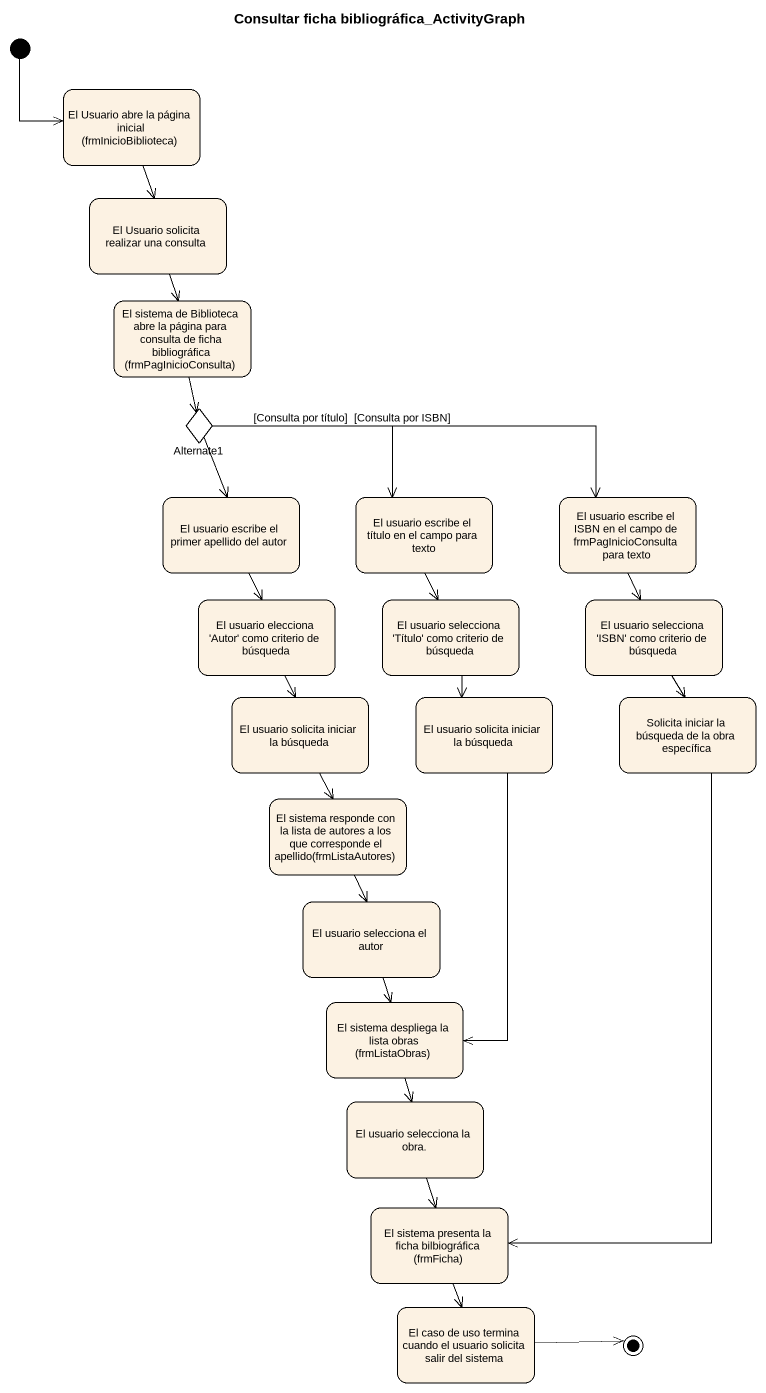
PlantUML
@startuml
title Consultar ficha bibliográfica_ActivityGraph
hide empty description
state "El Usuario abre la página inicial (frmInicioBiblioteca)" as El_Usuario_abre_la_página
state "El Usuario solicita realizar una consulta" as El_Usuario_solicita
state "El sistema de Biblioteca abre la página para consulta de ficha bibliográfica (frmPagInicioConsulta)" as El_sistema_de_Biblioteca
state Alternate1 <<choice>>
state "El usuario escribe el primer apellido del autor" as El_usuario_escribe_el
state "El usuario escribe el título en el campo para texto" as El_usuario_escribe_el_2
state "El usuario escribe el ISBN en el campo de frmPagInicioConsulta para texto" as El_usuario_escribe_el_ISBN
state "El usuario elecciona 'Autor' como criterio de búsqueda" as El_usuario_elecciona_Autor
state "El usuario selecciona 'Título' como criterio de búsqueda" as El_usuario_selecciona
state "El usuario selecciona 'ISBN' como criterio de búsqueda" as El_usuario_selecciona_ISBN
state "El usuario solicita iniciar la búsqueda" as El_usuario_solicita_iniciar
state "El usuario solicita iniciar la búsqueda" as El_usuario_solicita_iniciar_2
state "Solicita iniciar la búsqueda de la obra específica" as Solicita_iniciar_la
state "El sistema responde con la lista de autores a los que corresponde el apellido(frmListaAutores)" as El_sistema_responde_con_la
state "El usuario selecciona el autor" as El_usuario_selecciona_el
state "El sistema despliega la lista obras (frmListaObras)" as El_sistema_despliega_la
state "El usuario selecciona la obra." as El_usuario_selecciona_la
state "El sistema presenta la ficha bilbiográfica (frmFicha)" as El_sistema_presenta_la
state "El caso de uso termina cuando el usuario solicita salir del sistema" as El_caso_de_uso_termina
[*] --> El_Usuario_abre_la_página
El_Usuario_abre_la_página --> El_Usuario_solicita
El_Usuario_solicita --> El_sistema_de_Biblioteca
El_sistema_de_Biblioteca --> Alternate1
Alternate1 --> El_usuario_escribe_el
Alternate1 -right-> El_usuario_escribe_el_2 : [Consulta por título]
Alternate1 -right-> El_usuario_escribe_el_ISBN : [Consulta por ISBN]
El_usuario_escribe_el --> El_usuario_elecciona_Autor
El_usuario_escribe_el_2 --> El_usuario_selecciona
El_usuario_escribe_el_ISBN --> El_usuario_selecciona_ISBN
El_usuario_elecciona_Autor --> El_usuario_solicita_iniciar
El_usuario_selecciona --> El_usuario_solicita_iniciar_2
El_usuario_selecciona_ISBN --> Solicita_iniciar_la
El_usuario_solicita_iniciar --> El_sistema_responde_con_la
El_usuario_solicita_iniciar_2 --> El_sistema_despliega_la
Solicita_iniciar_la --> El_sistema_presenta_la
El_sistema_responde_con_la --> El_usuario_selecciona_el
El_usuario_selecciona_el --> El_sistema_despliega_la
El_sistema_despliega_la --> El_usuario_selecciona_la
El_usuario_selecciona_la --> El_sistema_presenta_la
El_sistema_presenta_la --> El_caso_de_uso_termina
El_caso_de_uso_termina -right-> [*]
@enduml
